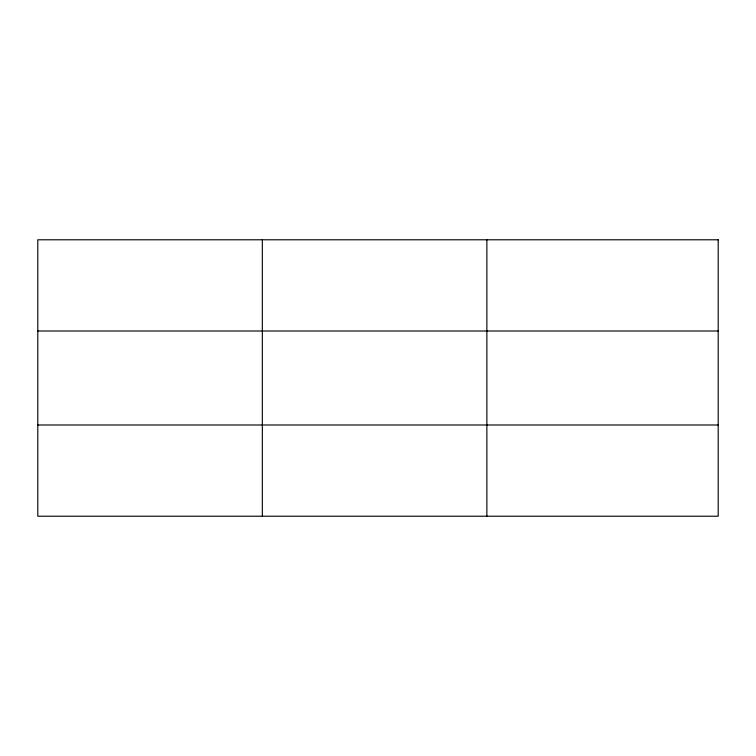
<?xml version="1.0" encoding="UTF-8"?>
<svg xmlns="http://www.w3.org/2000/svg" width="756" height="756" viewBox="0 0 756 756"><rect width="100%" height="100%" fill="white"/><g stroke="black" fill="none" stroke-linecap="round" stroke-linejoin="round"><path stroke-width="1.13" d="M262.332 239.784L262.332 516.216M486.864 239.784L486.864 516.216M37.8 331.005L718.2 331.005M37.8 424.995L718.2 424.995M718.2 239.784L718.2 516.216L37.8 516.216L37.8 239.784L718.2 239.784"/></g></svg>
